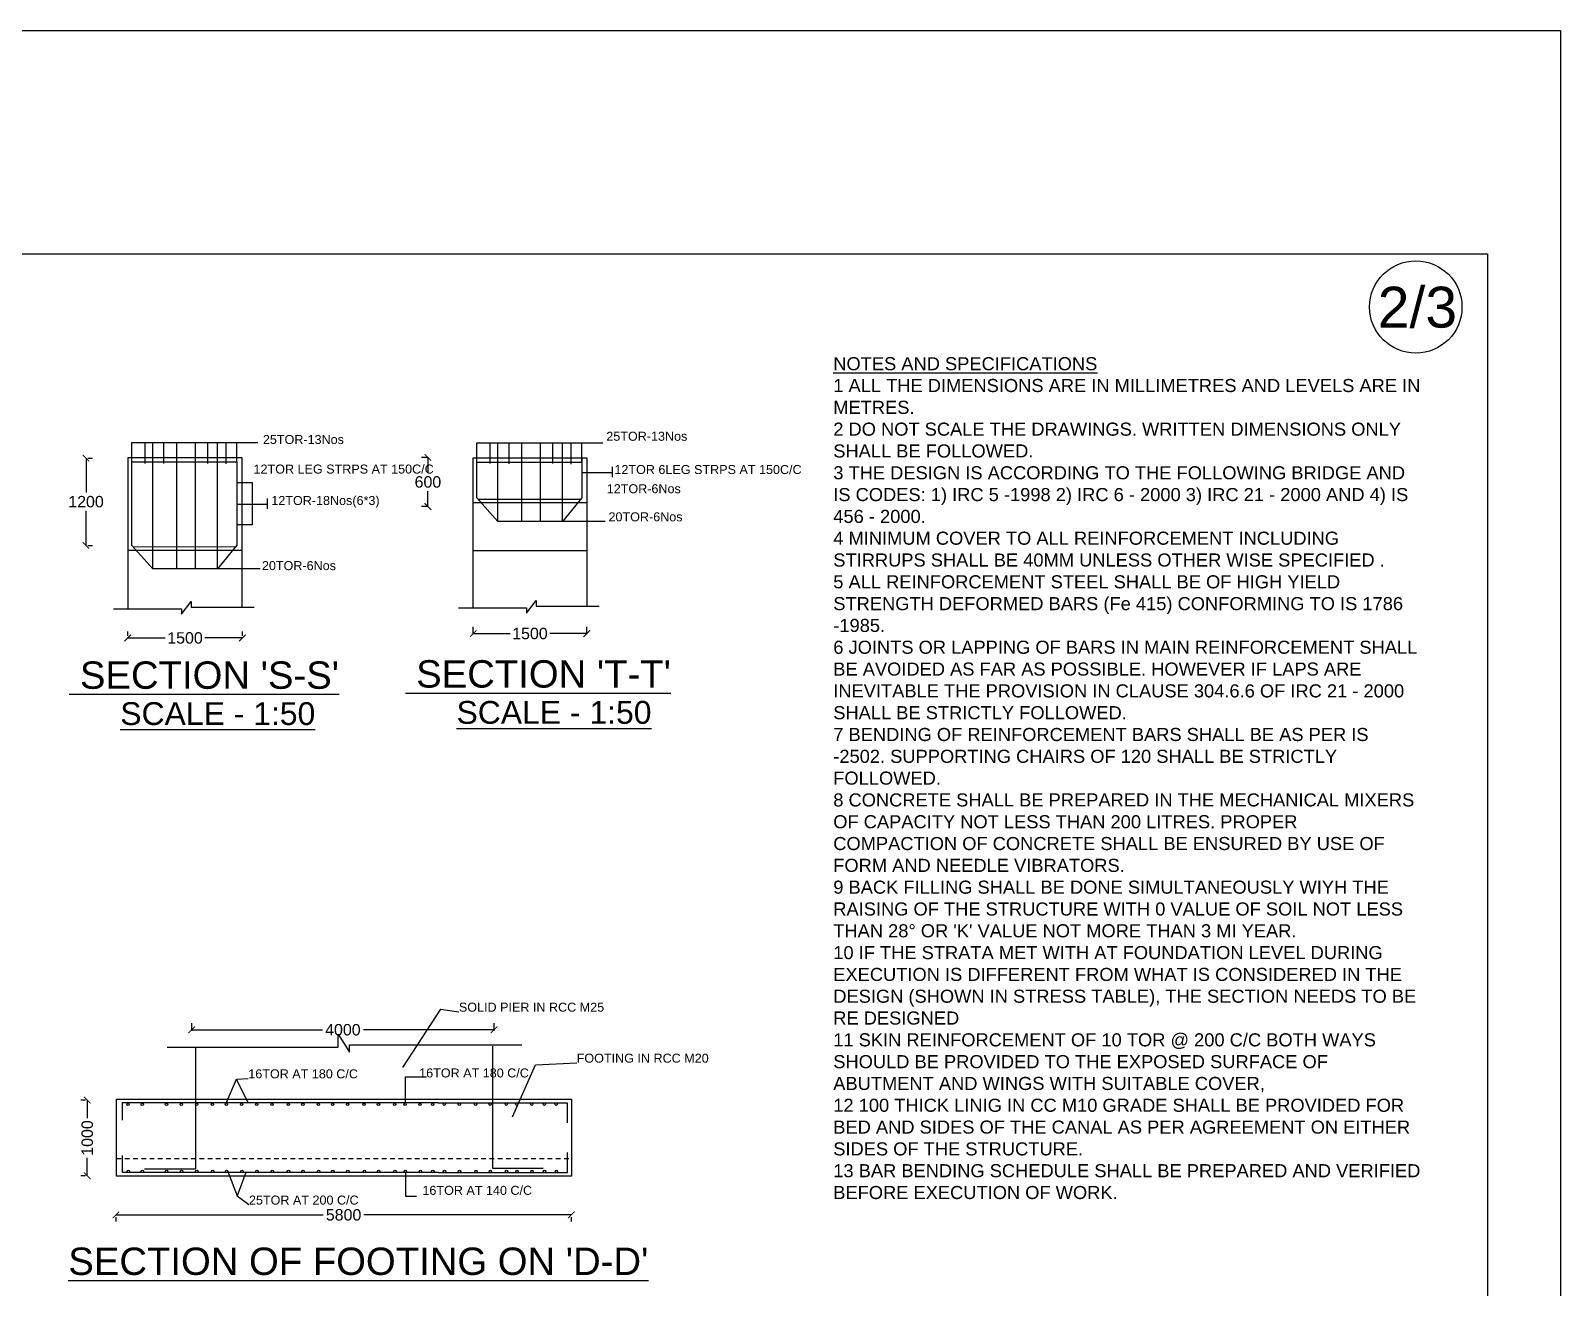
# Model space of a CAD drawing. Header units: inches. Extents: x 0 to 11487, y 0 to 10656.
# Drawn here: x 813.14 to 855.02, y 419.07 to 453.48 of the extents above; entities that cross this region are included whole.
import ezdxf

# ---------------------------------------------------------------- set-up
doc = ezdxf.new("R2010")
doc.units = ezdxf.units.IN
doc.header["$MEASUREMENT"] = 0
doc.linetypes.add('HIDDEN', pattern=[9.525, 6.35, -3.175])
doc.layers.add('DRAWING', color=7, linetype='Continuous')
doc.styles.get("Standard").update_dxf_attribs({"font": 'arial.ttf'})
doc.dimstyles.new('dig', dxfattribs={"dimtxt": 0.3125, "dimasz": 0.18, "dimexe": 0.18, "dimexo": 0.0625, "dimgap": 0.09, "dimtad": 0, "dimtih": 1, "dimtoh": 1, "dimdec": 4, "dimzin": 0, "dimdsep": 46, "dimtxsty": 'Standard', "dimblk": 'ARCHTICK', "dimcen": 0.09, "dimadec": 0, "dimazin": 0, "dimtfac": 1, "dimtdec": 4, "dimtofl": 0, "dimtmove": 0, "dimatfit": 3, "dimldrblk": 'ARCHTICK', "dimfxl": 1, "dimtolj": 1, "dimtzin": 0, "dimarcsym": 0})
picture_1 = doc.add_image_def('image2.jpg', size_in_pixel=(6600, 4835))

# ---------------------------------------------------------------- blocks, each defined once
blk = doc.blocks.new('_ArchTick')
at = {"color": 0, "linetype": 'ByBlock', "const_width": 0.15}
blk.add_lwpolyline([(-0.5, -0.5), (0.5, 0.5)], dxfattribs=at)
blk = doc.blocks.new('*D122')
at = {"layer": 'Defpoints', "color": 0, "ltscale": 0.02, "transparency": 16777216}
for p in [(814.645, 441.778), (814.654, 441.778), (814.645, 439.386)]:
    blk.add_point(p, dxfattribs=at)
at = {"layer": 'DRAWING', "color": 0, "lineweight": -2, "ltscale": 0.02, "transparency": 16777216}
for p, q in [((814.654, 441.778), (814.654, 440.832)), ((814.707, 441.778), (814.834, 441.778)), ((814.654, 439.386), (814.654, 440.333)), ((814.707, 439.386), (814.834, 439.386))]:
    blk.add_line(p, q, dxfattribs=at)
at = {"layer": 'DRAWING', "color": 0, "lineweight": -2, "ltscale": 0.02, "transparency": 16777216, "xscale": 0.18, "yscale": 0.18, "zscale": 0.18}
for p, rotation in [((814.654, 441.778), 90), ((814.654, 439.386), 270)]:
    blk.add_blockref('_ArchTick', p, dxfattribs=dict(at, rotation=rotation))
at = {"layer": 'DRAWING', "color": 0, "ltscale": 0.02, "transparency": 16777216, "insert": (814.654, 440.582), "char_height": 0.3125, "attachment_point": 5}
blk.add_mtext('\\A1;1200', dxfattribs=at)
blk = doc.blocks.new('*D123')
at = {"layer": 'Defpoints', "color": 0, "ltscale": 0.02, "transparency": 16777216}
for p in [(815.796, 436.851), (818.935, 436.851), (818.935, 436.851)]:
    blk.add_point(p, dxfattribs=at)
at = {"layer": 'DRAWING', "color": 0, "lineweight": -2, "ltscale": 0.02, "transparency": 16777216}
for p, q in [((815.796, 436.914), (815.796, 437.031)), ((815.796, 436.851), (816.824, 436.851)), ((818.935, 436.851), (817.907, 436.851)), ((818.935, 436.914), (818.935, 437.031))]:
    blk.add_line(p, q, dxfattribs=at)
at = {"layer": 'DRAWING', "color": 0, "lineweight": -2, "ltscale": 0.02, "transparency": 16777216, "xscale": 0.18, "yscale": 0.18, "zscale": 0.18, "rotation": 180}
blk.add_blockref('_ArchTick', (815.796, 436.851), dxfattribs=at)
at = {"layer": 'DRAWING', "color": 0, "lineweight": -2, "ltscale": 0.02, "transparency": 16777216, "xscale": 0.18, "yscale": 0.18, "zscale": 0.18}
blk.add_blockref('_ArchTick', (818.935, 436.851), dxfattribs=at)
at = {"layer": 'DRAWING', "color": 0, "ltscale": 0.02, "transparency": 16777216, "insert": (817.365, 436.851), "char_height": 0.3125, "attachment_point": 5}
blk.add_mtext('\\A1;1500', dxfattribs=at)
blk = doc.blocks.new('*D124')
at = {"layer": 'Defpoints', "color": 0, "ltscale": 0.02, "transparency": 16777216}
for p in [(824.015, 441.794), (824.054, 441.794), (824.054, 440.449)]:
    blk.add_point(p, dxfattribs=at)
at = {"layer": 'DRAWING', "color": 0, "lineweight": -2, "ltscale": 0.02, "transparency": 16777216}
for p, q in [((823.991, 441.794), (823.835, 441.794)), ((824.015, 441.794), (824.015, 441.371)), ((824.015, 440.449), (824.015, 440.872)), ((823.991, 440.449), (823.835, 440.449))]:
    blk.add_line(p, q, dxfattribs=at)
at = {"layer": 'DRAWING', "color": 0, "lineweight": -2, "ltscale": 0.02, "transparency": 16777216, "xscale": 0.18, "yscale": 0.18, "zscale": 0.18}
for p, rotation in [((824.015, 441.794), 90), ((824.015, 440.449), 270)]:
    blk.add_blockref('_ArchTick', p, dxfattribs=dict(at, rotation=rotation))
at = {"layer": 'DRAWING', "color": 0, "ltscale": 0.02, "transparency": 16777216, "insert": (824.015, 441.122), "char_height": 0.3125, "attachment_point": 5}
blk.add_mtext('\\A1;600', dxfattribs=at)
blk = doc.blocks.new('*D125')
at = {"layer": 'Defpoints', "color": 0, "ltscale": 0.02, "transparency": 16777216}
for p in [(825.253, 436.896), (828.364, 436.972), (828.364, 436.896)]:
    blk.add_point(p, dxfattribs=at)
at = {"layer": 'DRAWING', "color": 0, "lineweight": -2, "ltscale": 0.02, "transparency": 16777216}
for p, q in [((825.253, 436.959), (825.253, 437.152)), ((825.253, 436.972), (826.267, 436.972)), ((828.364, 436.972), (827.35, 436.972)), ((828.364, 436.959), (828.364, 437.152))]:
    blk.add_line(p, q, dxfattribs=at)
at = {"layer": 'DRAWING', "color": 0, "lineweight": -2, "ltscale": 0.02, "transparency": 16777216, "xscale": 0.18, "yscale": 0.18, "zscale": 0.18, "rotation": 180}
blk.add_blockref('_ArchTick', (825.253, 436.972), dxfattribs=at)
at = {"layer": 'DRAWING', "color": 0, "lineweight": -2, "ltscale": 0.02, "transparency": 16777216, "xscale": 0.18, "yscale": 0.18, "zscale": 0.18}
blk.add_blockref('_ArchTick', (828.364, 436.972), dxfattribs=at)
at = {"layer": 'DRAWING', "color": 0, "ltscale": 0.02, "transparency": 16777216, "insert": (826.808, 436.972), "char_height": 0.3125, "attachment_point": 5}
blk.add_mtext('\\A1;1500', dxfattribs=at)
blk = doc.blocks.new('*D133')
at = {"layer": 'Defpoints', "color": 0, "ltscale": 0.02, "transparency": 16777216}
for p in [(814.689, 424.196), (814.699, 424.196), (814.699, 422.123)]:
    blk.add_point(p, dxfattribs=at)
at = {"layer": 'DRAWING', "color": 0, "lineweight": -2, "ltscale": 0.02, "transparency": 16777216}
for p, q in [((814.637, 424.196), (814.509, 424.196)), ((814.689, 424.196), (814.689, 423.701)), ((814.689, 422.123), (814.689, 422.618)), ((814.637, 422.123), (814.509, 422.123))]:
    blk.add_line(p, q, dxfattribs=at)
at = {"layer": 'DRAWING', "color": 0, "lineweight": -2, "ltscale": 0.02, "transparency": 16777216, "xscale": 0.18, "yscale": 0.18, "zscale": 0.18}
for p, rotation in [((814.689, 424.196), 90), ((814.689, 422.123), 270)]:
    blk.add_blockref('_ArchTick', p, dxfattribs=dict(at, rotation=rotation))
at = {"layer": 'DRAWING', "color": 0, "ltscale": 0.02, "transparency": 16777216, "insert": (814.689, 423.159), "char_height": 0.3125, "attachment_point": 5, "rotation": 90}
blk.add_mtext('\\A1;1000', dxfattribs=at)
blk = doc.blocks.new('*D134')
at = {"layer": 'Defpoints', "color": 0, "ltscale": 0.02, "transparency": 16777216}
for p in [(815.472, 421.055), (827.941, 421.055), (827.941, 421.054)]:
    blk.add_point(p, dxfattribs=at)
at = {"layer": 'DRAWING', "color": 0, "lineweight": -2, "ltscale": 0.02, "transparency": 16777216}
for p, q in [((815.472, 421.054), (821.15, 421.054)), ((815.472, 420.992), (815.472, 420.874)), ((827.941, 421.054), (822.262, 421.054)), ((827.941, 420.992), (827.941, 420.874))]:
    blk.add_line(p, q, dxfattribs=at)
at = {"layer": 'DRAWING', "color": 0, "lineweight": -2, "ltscale": 0.02, "transparency": 16777216, "xscale": 0.18, "yscale": 0.18, "zscale": 0.18, "rotation": 180}
blk.add_blockref('_ArchTick', (815.472, 421.054), dxfattribs=at)
at = {"layer": 'DRAWING', "color": 0, "lineweight": -2, "ltscale": 0.02, "transparency": 16777216, "xscale": 0.18, "yscale": 0.18, "zscale": 0.18}
blk.add_blockref('_ArchTick', (827.941, 421.054), dxfattribs=at)
at = {"layer": 'DRAWING', "color": 0, "ltscale": 0.02, "transparency": 16777216, "insert": (821.706, 421.054), "char_height": 0.3125, "attachment_point": 5}
blk.add_mtext('\\A1;5800', dxfattribs=at)
blk = doc.blocks.new('*D135')
at = {"layer": 'Defpoints', "color": 0, "ltscale": 0.02, "transparency": 16777216}
for p in [(817.547, 426.034), (825.827, 426.122), (825.827, 426.034)]:
    blk.add_point(p, dxfattribs=at)
at = {"layer": 'DRAWING', "color": 0, "lineweight": -2, "ltscale": 0.02, "transparency": 16777216}
for p, q in [((817.547, 426.096), (817.547, 426.302)), ((817.547, 426.122), (821.125, 426.122)), ((825.827, 426.122), (822.25, 426.122)), ((825.827, 426.096), (825.827, 426.302))]:
    blk.add_line(p, q, dxfattribs=at)
at = {"layer": 'DRAWING', "color": 0, "lineweight": -2, "ltscale": 0.02, "transparency": 16777216, "xscale": 0.18, "yscale": 0.18, "zscale": 0.18, "rotation": 180}
blk.add_blockref('_ArchTick', (817.547, 426.122), dxfattribs=at)
at = {"layer": 'DRAWING', "color": 0, "lineweight": -2, "ltscale": 0.02, "transparency": 16777216, "xscale": 0.18, "yscale": 0.18, "zscale": 0.18}
blk.add_blockref('_ArchTick', (825.827, 426.122), dxfattribs=at)
at = {"layer": 'DRAWING', "color": 0, "ltscale": 0.02, "transparency": 16777216, "insert": (821.687, 426.122), "char_height": 0.3125, "attachment_point": 5}
blk.add_mtext('\\A1;4000', dxfattribs=at)

msp = doc.modelspace()

# ---------------------------------------------------------------- linework, layer by layer
at = {"layer": 'DRAWING', "ltscale": 0.02}
for p, q in [((815.68879, 424.11769), (815.64856, 424.11769)), ((815.64856, 424.11769), (815.64856, 423.65112)), ((824.29692, 424.11769), (815.68879, 424.11769)), ((815.65541, 422.21385), (815.65541, 422.68041)), ((815.69563, 422.21385), (815.65541, 422.21385)), ((824.30376, 422.21385), (815.69563, 422.21385))]:
    msp.add_line(p, q, dxfattribs=at)
for points in [[(764.09432, 447.37058), (853.0275, 447.37058), (853.0275, 389.33684), (764.09432, 389.33684)], [(815.48906, 424.21998), (827.94441, 424.21998), (827.94441, 422.11086), (815.48906, 422.11086)]]:
    msp.add_lwpolyline(points, close=True, dxfattribs=at)
for points in [[(815.90983, 441.67001), (815.90983, 442.19922), (819.35412, 442.19922)], [(816.27114, 441.62982), (816.27114, 442.19922)], [(816.48624, 438.74132), (816.48624, 442.18691)], [(816.78835, 441.62657), (816.78835, 442.19922)], [(817.14018, 438.74132), (817.14018, 442.19674)], [(817.64791, 438.74132), (817.64791, 442.19135)], [(817.98885, 441.63307), (817.99143, 442.19922)], [(818.2527, 438.74132), (818.2527, 442.20954)], [(818.48918, 441.61883), (818.48918, 442.19922)], [(818.7822, 441.67001), (818.7822, 442.19922)], [(825.35676, 441.66512), (825.35676, 442.19433), (828.80105, 442.19433)], [(825.71807, 441.62493), (825.71807, 442.19433)], [(825.93316, 441.66512), (825.93316, 442.18203)], [(826.23528, 441.62168), (826.23528, 442.19433)], [(826.5871, 441.66512), (826.5871, 442.19185)], [(827.09484, 441.66512), (827.09484, 442.18647)], [(827.43578, 441.62818), (827.43836, 442.19433)], [(827.69963, 441.66512), (827.69963, 442.20465)], [(827.9361, 441.61394), (827.9361, 442.19433)], [(828.22913, 441.66512), (828.22913, 442.19433)], [(815.80559, 437.6509), (815.80559, 441.79161), (818.91724, 441.79161), (818.91724, 437.69246)], [(819.41948, 438.74132), (816.48624, 438.74132), (815.90983, 439.3855), (815.90983, 441.67001), (818.7822, 441.67001), (818.7822, 439.38999), (818.2527, 438.74132)], [(825.25252, 437.67608), (825.25252, 441.78702)], [(825.25252, 441.66512), (825.25252, 441.78672), (828.36417, 441.78672), (828.36417, 441.66512)], [(828.86641, 440.0436), (825.93316, 440.0436), (825.35676, 440.68779), (825.35676, 441.78702)], [(825.35676, 441.66512), (828.22913, 441.66512)], [(825.93316, 440.0436), (825.93316, 441.78702)], [(826.5871, 440.0436), (826.5871, 441.78702)], [(827.09484, 440.0436), (827.09484, 441.78702)], [(827.69963, 440.0436), (827.69963, 441.78702)], [(828.22913, 441.78702), (828.22913, 440.69228), (827.69963, 440.0436)], [(828.36417, 441.78702), (828.36417, 437.71764)], [(829.05738, 441.53539), (829.05738, 441.25059)], [(818.7822, 441.1046), (819.2064, 441.1046), (819.2064, 439.94741), (818.7822, 439.94741)], [(828.22913, 441.37861), (829.05738, 441.37861)], [(819.61045, 440.67275), (819.61045, 440.38795)], [(825.39127, 440.64921), (828.19805, 440.6542)], [(818.7822, 440.51597), (819.61045, 440.51597)], [(825.25252, 440.55837), (828.36417, 440.55837)], [(815.94435, 439.34693), (818.75112, 439.35192)], [(815.80559, 439.25609), (818.91724, 439.25609)], [(825.25252, 439.24947), (828.36417, 439.24947)], [(815.40659, 437.6509), (817.26478, 437.6509), (817.26478, 437.50439), (817.53121, 437.85214), (817.53121, 437.69246), (819.2579, 437.69246)], [(824.85352, 437.67608), (826.71171, 437.67608), (826.71171, 437.52958), (826.97814, 437.87732), (826.97814, 437.71764), (828.70483, 437.71764)], [(823.33212, 425.08945), (824.3663, 426.68253), (824.86275, 426.6182)], [(816.87408, 425.64641), (821.56093, 425.64641), (821.56093, 425.9987), (821.86737, 425.50715), (821.86737, 425.70655), (826.58985, 425.70655)], [(816.25246, 422.31644), (817.65655, 422.31644), (817.65655, 425.64043)], [(825.78298, 425.67145), (825.78298, 422.33659), (827.17456, 422.33659)], [(826.333, 423.73486), (826.96001, 425.16548), (828.08805, 425.22147)], [(818.49305, 424.11748), (818.7747, 424.77133), (819.0969, 424.79266)], [(819.0969, 424.11769), (818.7747, 424.77133)], [(823.4045, 424.11317), (823.40124, 424.83534), (823.97741, 424.83534)], [(824.29692, 424.11769), (827.82855, 424.11769), (827.82855, 423.57247)], [(824.30376, 422.21385), (827.8354, 422.21385), (827.8354, 422.75906)], [(818.53694, 422.24409), (818.79129, 421.5787)], [(819.02796, 422.21385), (818.79129, 421.5787), (819.11527, 421.33631)], [(823.40125, 422.21452), (823.40125, 421.56882), (823.70318, 421.56882)]]:
    msp.add_lwpolyline(points, dxfattribs=at)
at = {"layer": 'DRAWING', "linetype": 'HIDDEN', "ltscale": 0.02}
msp.add_lwpolyline([(815.48906, 422.60102), (827.94441, 422.60102)], dxfattribs=at)
at = {"layer": 'DRAWING', "ltscale": 0.02}
for centre, radius in [((851.05964, 445.91412), 1.26547), ((815.80688, 424.08432), 0.03338), ((816.19254, 424.0843), 0.03338), ((816.85792, 424.0843), 0.03338), ((817.26271, 424.0843), 0.03338), ((817.68157, 424.0843), 0.03338), ((818.11536, 424.0843), 0.03338), ((818.49686, 424.08432), 0.03338), ((818.91573, 424.08432), 0.03338), ((819.32708, 424.08432), 0.03338), ((819.74594, 424.08432), 0.03338), ((820.19101, 424.08432), 0.03338), ((820.59114, 424.0843), 0.03338), ((821.01561, 424.08432), 0.03338), ((821.40452, 424.08432), 0.03338), ((821.81592, 424.0843), 0.03338), ((822.26469, 424.0843), 0.03338), ((822.66218, 424.08432), 0.03338), ((823.10349, 424.08432), 0.03338), ((823.38771, 424.08432), 0.03338), ((823.79911, 424.08432), 0.03338), ((824.14314, 424.08432), 0.03338), ((824.46171, 424.08653), 0.03338), ((824.87311, 424.08652), 0.03338), ((825.32188, 424.08652), 0.03338), ((825.71937, 424.08653), 0.03338), ((826.16068, 424.08653), 0.03338), ((826.4449, 424.08653), 0.03338), ((826.8563, 424.08653), 0.03338), ((827.20033, 424.08653), 0.03338), ((827.52556, 424.08653), 0.03338), ((815.81373, 422.24722), 0.03338), ((816.19938, 422.24723), 0.03338), ((816.86477, 422.24723), 0.03338), ((817.26955, 422.24723), 0.03338), ((817.68842, 422.24723), 0.03338), ((818.12221, 422.24723), 0.03338), ((818.50371, 422.24722), 0.03338), ((818.92257, 422.24722), 0.03338), ((819.33392, 422.24722), 0.03338), ((819.75279, 422.24722), 0.03338), ((820.19785, 422.24722), 0.03338), ((820.59798, 422.24723), 0.03338), ((821.02246, 422.24722), 0.03338), ((821.41136, 422.24722), 0.03338), ((821.82277, 422.24723), 0.03338), ((822.27154, 422.24723), 0.03338), ((822.66903, 422.24722), 0.03338), ((823.11034, 422.24722), 0.03338), ((823.39455, 422.24722), 0.03338), ((823.80596, 422.24722), 0.03338), ((824.14998, 422.24722), 0.03338), ((824.46855, 422.245), 0.03338), ((824.87996, 422.24502), 0.03338), ((825.32873, 422.24502), 0.03338), ((825.72622, 422.245), 0.03338), ((826.16753, 422.245), 0.03338), ((826.45174, 422.245), 0.03338), ((826.86315, 422.245), 0.03338), ((827.20717, 422.245), 0.03338), ((827.5324, 422.245), 0.03338)]:
    msp.add_circle(centre, radius, dxfattribs=at)

# ---------------------------------------------------------------- texts
at = {"layer": 'DRAWING'}
for s, height, p in [('2/3', 1.119572, (850.01798, 445.3496)), ("%%U SECTION 'S-S'", 0.75, (814.19653, 435.45932)), ("%%U SECTION 'T-T'", 0.75, (823.40186, 435.49248)), ('%%USCALE - 1:50', 0.625, (815.59286, 434.46807)), ('%%USCALE - 1:50', 0.625, (824.79819, 434.50123)), ("%%USECTION OF FOOTING ON 'D-D'", 0.75, (814.16973, 419.40924))]:
    msp.add_text(s, height=height, dxfattribs=at).set_placement(p)
at = {"layer": 'DRAWING', "ltscale": 0.02}
for s, height, p in [('25TOR-13Nos', 0.2463756, (819.49679, 442.1633)), ('25TOR-13Nos', 0.2463756, (828.89871, 442.25143)), ('12TOR LEG STRPS AT 150C/C', 0.2463756, (819.24085, 441.35315)), ('12TOR 6LEG STRPS AT 150C/C', 0.2463756, (829.12063, 441.33996)), ('12TOR-6Nos', 0.246376, (828.91057, 440.81538)), ('12TOR-18Nos(6*3)', 0.2463756, (819.72777, 440.49254)), ('20TOR-6Nos', 0.246376, (828.95867, 440.04549)), ('20TOR-6Nos', 0.246376, (819.4702, 438.70898)), ('SOLID PIER IN RCC M25', 0.2463756, (824.86275, 426.6182)), ('FOOTING IN RCC M20', 0.2463756, (828.08805, 425.22147)), ('16TOR AT 180 C/C', 0.2463756, (819.0969, 424.79266)), ('16TOR AT 180 C/C', 0.2463756, (823.77617, 424.81732)), ('16TOR AT 140 C/C', 0.2463756, (823.86435, 421.60252)), ('25TOR AT 200 C/C', 0.2463756, (819.11527, 421.33631))]:
    msp.add_text(s, height=height, dxfattribs=at).set_placement(p)
at = {"layer": 'DRAWING', "insert": (835.11256, 444.54021), "char_height": 0.35826298, "width": 16.0880889, "attachment_point": 1}
msp.add_mtext("{\\LNOTES AND SPECIFICATIONS  }\\P1 ALL THE DIMENSIONS ARE IN MILLIMETRES AND LEVELS ARE IN METRES. \\P2 DO NOT SCALE THE DRAWINGS. WRITTEN DIMENSIONS ONLY SHALL BE FOLLOWED. \\P3 THE DESIGN IS ACCORDING TO THE FOLLOWING BRIDGE AND IS CODES: 1) IRC 5 -1998 2) IRC 6 - 2000 3) IRC 21 - 2000 AND 4) IS 456 - 2000. \\P4 MINIMUM COVER TO ALL REINFORCEMENT INCLUDING STIRRUPS SHALL BE 40MM UNLESS OTHER WISE SPECIFIED . \\P5 ALL REINFORCEMENT STEEL SHALL BE OF HIGH YIELD STRENGTH DEFORMED BARS (Fe 415) CONFORMING TO IS 1786 -1985. \\P6 JOINTS OR LAPPING OF BARS IN MAIN REINFORCEMENT SHALL BE AVOIDED AS FAR AS POSSIBLE. HOWEVER IF LAPS ARE INEVITABLE THE PROVISION IN CLAUSE 304.6.6 OF IRC 21 - 2000 SHALL BE STRICTLY FOLLOWED. \\P7 BENDING OF REINFORCEMENT BARS SHALL BE AS PER IS -2502. SUPPORTING CHAIRS OF 120 SHALL BE STRICTLY FOLLOWED. \\P8 CONCRETE SHALL BE PREPARED IN THE MECHANICAL MIXERS OF CAPACITY NOT LESS THAN 200 LITRES. PROPER COMPACTION OF CONCRETE SHALL BE ENSURED BY USE OF FORM AND NEEDLE VIBRATORS. \\P9 BACK FILLING SHALL BE DONE SIMULTANEOUSLY WIYH THE RAISING OF THE STRUCTURE WITH 0 VALUE OF SOIL NOT LESS THAN 28° OR 'K' VALUE NOT MORE THAN 3 MI YEAR. \\P10 IF THE STRATA MET WITH AT FOUNDATION LEVEL DURING EXECUTION IS DIFFERENT FROM WHAT IS CONSIDERED IN THE DESIGN (SHOWN IN STRESS TABLE), THE SECTION NEEDS TO BE RE DESIGNED \\P11 SKIN REINFORCEMENT OF 10 TOR @ 200 C/C BOTH WAYS SHOULD BE PROVIDED TO THE EXPOSED SURFACE OF ABUTMENT AND WINGS WITH SUITABLE COVER, \\P12 100 THICK LINIG IN CC M10 GRADE SHALL BE PROVIDED FOR BED AND SIDES OF THE CANAL AS PER AGREEMENT ON EITHER SIDES OF THE STRUCTURE. \\P13 BAR BENDING SCHEDULE SHALL BE PREPARED AND VERIFIED BEFORE EXECUTION OF WORK. ", dxfattribs=at)

# ---------------------------------------------------------------- dimensions: what is measured, and where the dimension line sits
at = {"layer": 'DRAWING', "ltscale": 0.02}
for base, p1, p2, text, picture, middle in [((814.65373, 441.77832), (814.64473, 439.38606), (814.64473, 441.77832), '1200', '*D122', (814.65373, 440.58219)), ((824.0146, 441.79434), (824.05375, 440.44884), (824.05375, 441.79434), '600', '*D124', (824.0146, 441.12159))]:
    dim = msp.add_linear_dim(base=base, p1=p1, p2=p2, angle=90, text=text, dimstyle='dig', dxfattribs=at)
    dim.commit()
    dim.dimension.update_dxf_attribs({"geometry": picture, "text_midpoint": middle})
for base, p1, p2, text, picture, middle in [((818.93512, 436.85144), (815.79557, 436.85144), (818.93512, 436.85144), '1500', '*D123', (817.36535, 436.85144)), ((828.36417, 436.97192), (825.25252, 436.89614), (828.36417, 436.89614), '1500', '*D125', (826.80835, 436.97192)), ((825.82739, 426.12244), (817.54711, 426.0335), (825.82739, 426.0335), '4000', '*D135', (821.68725, 426.12244)), ((827.94087, 421.05422), (815.47165, 421.05493), (827.94087, 421.05493), '5800', '*D134', (821.70626, 421.05422))]:
    dim = msp.add_linear_dim(base=base, p1=p1, p2=p2, text=text, dimstyle='dig', dxfattribs=at)
    dim.commit()
    dim.dimension.update_dxf_attribs({"geometry": picture, "text_midpoint": middle})
dim = msp.add_linear_dim(base=(814.68938, 424.19605), p1=(814.69943, 422.12254), p2=(814.69943, 424.19605), angle=90, text='1000', dimstyle='dig', dxfattribs=at)
dim.commit()
dim.dimension.update_dxf_attribs({"geometry": '*D133', "text_midpoint": (814.68938, 423.1593), "text_rotation": 90})

# ---------------------------------------------------------------- pictures from other files: only their frames are drawn
at = {"ltscale": 0.02}
image = msp.add_image(picture_1, insert=(762.36141, 385.60352), size_in_units=(92.65829, 67.87922), dxfattribs=dict(at, fade=30))
image.dxf.flags = 7

doc.saveas('drawing.dxf')
